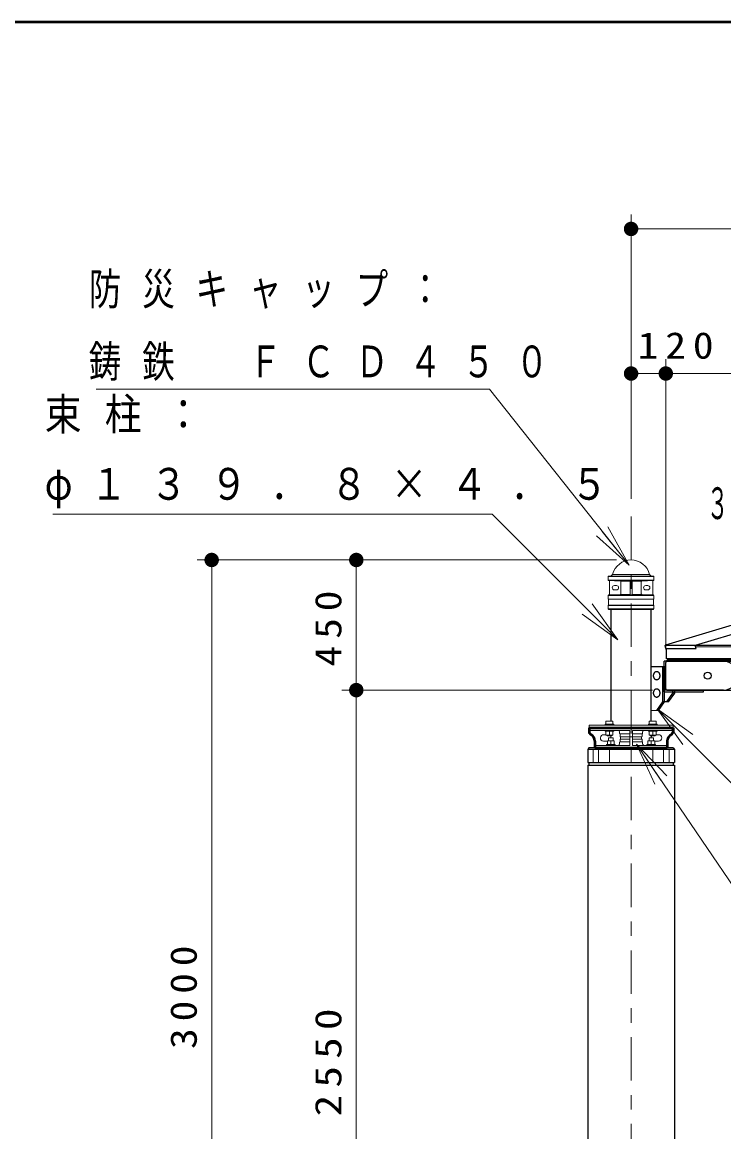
# Model space of a CAD drawing. Units: millimetres on the paper, scale 1:50. Extents: x -365 to 10, y -38 to 257.
# Drawn here: x -122.5 to -74, y 180.3 to 257 of the extents above; entities that cross this region are included whole.
import ezdxf
from ezdxf.enums import TextEntityAlignment as Align

# ---------------------------------------------------------------- set-up
doc = ezdxf.new("R2010")
doc.units = ezdxf.units.MM
doc.linetypes.add('USER2', pattern=[6, 3, -1, 1, -1])
doc.layers.add('LY_1', color=7, linetype='Continuous', lineweight=25)
doc.layers.add('LY_2', color=7, linetype='Continuous', lineweight=13)
doc.styles.add('ＭＳ ゴシック', font='')
doc.styles.get('ＭＳ ゴシック').set_extended_font_data('MS Gothic')

# ---------------------------------------------------------------- blocks, each defined once
blk = doc.blocks.new('filled_dot')
at = {"color": 0, "linetype": 'Continuous', "lineweight": -2, "const_width": 1.25}
blk.add_lwpolyline([(-0.625, 0, 1), (0.625, 0, 1)], format="xyb", close=True, dxfattribs=at)

msp = doc.modelspace()

# ---------------------------------------------------------------- linework, layer by layer
at = {"layer": 'LY_1', "lineweight": 13}
for p, q in [((-80.417, 224.035), (-80.417, 243.704)), ((-80.417, 242.704), (-15.617, 242.704)), ((-78.017, 213.614), (-78.017, 233.704)), ((-80.417, 232.704), (-74.13, 232.704)), ((-78.017, 232.704), (-18.017, 232.704)), ((-80.544, 219.443), (-82.41, 221.792)), ((-82.018, 222.103), (-80.544, 219.443)), ((-80.544, 219.443), (-82.801, 221.481)), ((-81.417, 219.811), (-110.417, 219.811)), ((-109.417, 159.811), (-109.417, 219.811)), ((-99.417, 210.811), (-99.417, 219.811)), ((-81.997, 218.673), (-81.977, 218.693)), ((-81.977, 218.693), (-78.857, 218.693)), ((-81.815, 218.693), (-81.697, 218.811)), ((-81.697, 218.811), (-79.137, 218.811)), ((-79.019, 218.693), (-79.137, 218.811)), ((-78.857, 218.693), (-78.837, 218.673)), ((-81.997, 218.673), (-81.997, 218.413)), ((-81.997, 218.673), (-78.837, 218.673)), ((-81.997, 218.413), (-78.837, 218.413)), ((-81.997, 218.413), (-81.977, 218.393)), ((-81.977, 218.393), (-81.156, 218.357)), ((-81.977, 218.393), (-78.857, 218.393)), ((-81.917, 218.389), (-81.917, 217.397)), ((-81.567, 218.043), (-81.427, 218.043)), ((-81.117, 218.356), (-80.487, 218.356)), ((-81.117, 218.317), (-81.117, 217.468)), ((-80.487, 218.353), (-80.487, 217.433)), ((-79.717, 218.356), (-80.347, 218.356)), ((-80.347, 218.353), (-80.347, 217.433)), ((-79.717, 218.317), (-79.717, 217.468)), ((-78.857, 218.393), (-79.679, 218.357)), ((-79.267, 218.043), (-79.407, 218.043)), ((-78.917, 218.389), (-78.917, 217.397)), ((-78.857, 218.393), (-78.837, 218.413)), ((-78.837, 218.673), (-78.837, 218.413)), ((-81.957, 217.393), (-81.997, 217.353)), ((-81.997, 217.353), (-78.837, 217.353)), ((-81.997, 217.353), (-81.997, 217.113)), ((-81.957, 217.393), (-81.156, 217.428)), ((-81.957, 217.393), (-78.877, 217.393)), ((-81.567, 217.743), (-81.427, 217.743)), ((-81.117, 217.43), (-80.487, 217.43)), ((-79.717, 217.43), (-80.347, 217.43)), ((-78.877, 217.393), (-79.679, 217.428)), ((-79.267, 217.743), (-79.407, 217.743)), ((-78.877, 217.393), (-78.837, 217.353)), ((-78.837, 217.353), (-78.837, 217.113)), ((-81.333, 214.295), (-83.454, 216.417)), ((-83.101, 216.77), (-81.333, 214.295)), ((-81.997, 217.113), (-78.837, 217.113)), ((-81.997, 217.113), (-81.977, 217.093)), ((-81.977, 216.693), (-81.997, 216.673)), ((-81.997, 216.673), (-78.837, 216.673)), ((-81.997, 216.673), (-81.997, 216.433)), ((-81.997, 216.433), (-78.837, 216.433)), ((-81.997, 216.433), (-81.957, 216.393)), ((-81.977, 217.093), (-78.857, 217.093)), ((-81.977, 217.093), (-81.977, 216.693)), ((-81.977, 216.693), (-78.857, 216.693)), ((-81.957, 216.393), (-78.877, 216.393)), ((-78.837, 216.433), (-78.877, 216.393)), ((-78.837, 217.113), (-78.857, 217.093)), ((-78.857, 217.093), (-78.857, 216.693)), ((-78.857, 216.693), (-78.837, 216.673)), ((-78.837, 216.673), (-78.837, 216.433)), ((-81.333, 214.295), (-83.808, 216.063)), ((-78.937, 210.811), (-100.417, 210.811)), ((-99.417, 159.811), (-99.417, 210.811)), ((-76.844, 207.043), (-78.612, 209.517)), ((-78.612, 209.517), (-76.137, 207.75)), ((-78.612, 209.517), (-76.49, 207.396)), ((-78.52, 209.411), (-79.019, 209.411)), ((-83.317, 208.391), (-83.317, 208.211)), ((-77.517, 208.391), (-83.317, 208.391)), ((-83.317, 208.031), (-80.507, 208.031)), ((-81.617, 208.455), (-82.217, 208.455)), ((-82.217, 208.455), (-82.217, 208.391)), ((-82.217, 207.967), (-82.217, 208.031)), ((-82.217, 207.967), (-81.617, 207.967)), ((-82.157, 208.655), (-82.157, 208.455)), ((-81.677, 208.655), (-82.157, 208.655)), ((-82.157, 207.707), (-82.157, 207.967)), ((-81.917, 207.707), (-81.917, 207.967)), ((-81.677, 208.655), (-81.677, 208.455)), ((-81.677, 207.707), (-81.677, 207.967)), ((-81.617, 208.455), (-81.617, 208.391)), ((-81.617, 207.967), (-81.617, 208.031)), ((-80.507, 208.031), (-80.507, 206.991)), ((-80.327, 208.031), (-80.327, 206.991)), ((-77.517, 208.031), (-80.327, 208.031)), ((-78.617, 208.455), (-79.217, 208.455)), ((-79.217, 208.455), (-79.217, 208.391)), ((-79.217, 207.967), (-79.217, 208.031)), ((-78.617, 207.967), (-79.217, 207.967)), ((-78.677, 208.655), (-79.157, 208.655)), ((-79.157, 208.655), (-79.157, 208.455)), ((-79.157, 207.707), (-79.157, 207.967)), ((-78.917, 207.707), (-78.917, 207.967)), ((-78.677, 208.655), (-78.677, 208.455)), ((-78.677, 207.707), (-78.677, 207.967)), ((-78.617, 208.455), (-78.617, 208.391)), ((-78.617, 207.967), (-78.617, 208.031)), ((-77.517, 208.391), (-77.517, 208.211)), ((-82.317, 207.731), (-82.157, 207.731)), ((-82.317, 207.291), (-82.057, 207.291)), ((-82.157, 207.707), (-81.677, 207.707)), ((-82.077, 207.655), (-82.077, 207.707)), ((-82.077, 207.655), (-81.757, 207.655)), ((-82.057, 207.315), (-81.577, 207.315)), ((-82.057, 207.315), (-82.057, 207.055)), ((-81.657, 207.511), (-81.977, 207.511)), ((-81.977, 207.511), (-81.977, 207.315)), ((-81.817, 207.315), (-81.817, 207.055)), ((-81.757, 207.655), (-81.757, 207.707)), ((-81.657, 207.511), (-81.657, 207.315)), ((-81.577, 207.315), (-81.577, 207.055)), ((-81.217, 207.931), (-81.217, 207.811)), ((-81.177, 207.791), (-81.217, 207.811)), ((-81.217, 207.211), (-81.177, 207.231)), ((-81.217, 207.211), (-81.217, 207.091)), ((-80.507, 207.791), (-81.177, 207.791)), ((-81.177, 207.791), (-81.177, 207.611)), ((-81.137, 207.591), (-81.177, 207.611)), ((-81.177, 207.411), (-81.137, 207.431)), ((-81.177, 207.411), (-81.177, 207.231)), ((-80.507, 207.231), (-81.177, 207.231)), ((-80.507, 207.591), (-81.137, 207.591)), ((-81.137, 207.591), (-81.137, 207.431)), ((-80.507, 207.431), (-81.137, 207.431)), ((-80.367, 207.591), (-80.467, 207.591)), ((-80.327, 207.791), (-79.657, 207.791)), ((-80.327, 207.591), (-79.697, 207.591)), ((-80.327, 207.431), (-79.697, 207.431)), ((-80.327, 207.231), (-79.657, 207.231)), ((-79.697, 207.591), (-79.657, 207.611)), ((-79.697, 207.591), (-79.697, 207.431)), ((-79.657, 207.411), (-79.697, 207.431)), ((-79.657, 207.791), (-79.617, 207.811)), ((-79.657, 207.791), (-79.657, 207.611)), ((-79.657, 207.411), (-79.657, 207.231)), ((-79.617, 207.211), (-79.657, 207.231)), ((-79.617, 207.931), (-79.617, 207.811)), ((-79.617, 207.211), (-79.617, 207.091)), ((-78.777, 207.315), (-79.257, 207.315)), ((-79.257, 207.315), (-79.257, 207.055)), ((-79.177, 207.511), (-79.177, 207.315)), ((-78.857, 207.511), (-79.177, 207.511)), ((-78.677, 207.707), (-79.157, 207.707)), ((-79.077, 207.655), (-79.077, 207.707)), ((-78.757, 207.655), (-79.077, 207.655)), ((-79.017, 207.315), (-79.017, 207.055)), ((-78.857, 207.511), (-78.857, 207.315)), ((-78.777, 207.315), (-78.777, 207.055)), ((-78.517, 207.291), (-78.777, 207.291)), ((-78.757, 207.655), (-78.757, 207.707)), ((-78.517, 207.731), (-78.677, 207.731)), ((-83.042, 206.712), (-83.042, 205.811)), ((-82.917, 206.991), (-80.507, 206.991)), ((-82.667, 206.712), (-82.667, 205.811)), ((-82.117, 207.055), (-81.517, 207.055)), ((-82.117, 207.055), (-82.117, 206.991)), ((-81.917, 206.712), (-81.917, 205.811)), ((-81.517, 207.055), (-81.517, 206.991)), ((-80.417, 206.712), (-80.417, 205.811)), ((-77.917, 206.991), (-80.327, 206.991)), ((-78.765, 204.314), (-80.04, 207.076)), ((-80.04, 207.076), (-77.939, 204.877)), ((-80.04, 207.076), (-78.352, 204.596)), ((-79.317, 207.055), (-79.317, 206.991)), ((-79.317, 207.055), (-78.717, 207.055)), ((-78.917, 206.712), (-78.917, 205.811)), ((-78.717, 207.055), (-78.717, 206.991)), ((-78.167, 206.712), (-78.167, 205.811)), ((-77.792, 206.712), (-77.792, 205.811))]:
    msp.add_line(p, q, dxfattribs=at)
at = {"layer": 'LY_1', "linetype": 'USER2', "lineweight": 13}
msp.add_line((-80.417, 159.811), (-80.417, 223.035), dxfattribs=at)
at = {"layer": 'LY_1', "color": 131}
for p, q in [((-50.689, 222.138), (-78.041, 213.932)), ((-48.523, 222.138), (-75.978, 213.901)), ((-78.003, 213.693), (-78.063, 213.892)), ((-78.003, 213.693), (-75.916, 213.693)), ((-75.916, 213.693), (-75.978, 213.901)), ((-78.017, 210.891), (-78.017, 212.731)), ((-77.937, 212.811), (-48.017, 212.811)), ((-77.917, 212.811), (-77.917, 212.875)), ((-48.017, 212.875), (-77.917, 212.875)), ((-77.037, 212.811), (-77.917, 212.811)), ((-77.837, 212.811), (-76.997, 212.811)), ((-76.981, 212.981), (-76.981, 212.931)), ((-78.018, 210.811), (-78.018, 212.411)), ((-77.402, 210.811), (-78.018, 210.811)), ((-77.937, 210.811), (-48.017, 210.811))]:
    msp.add_line(p, q, dxfattribs=at)
at = {"layer": 'LY_1'}
for p, q in [((-81.816, 216.393), (-81.816, 208.655)), ((-79.02, 208.655), (-79.02, 216.393)), ((-77.957, 212.981), (-77.957, 213.693)), ((-48.017, 212.981), (-77.957, 212.981)), ((-78.223, 210.011), (-78.223, 212.411)), ((-78.095, 210.011), (-78.095, 212.411)), ((-77.954, 210.011), (-77.53, 210.611)), ((-77.827, 210.011), (-77.402, 210.611)), ((-77.53, 210.611), (-77.53, 210.811)), ((-77.402, 210.611), (-77.53, 210.611)), ((-77.402, 210.611), (-77.402, 210.811)), ((-78.647, 209.411), (-78.223, 210.011)), ((-78.52, 209.411), (-78.095, 210.011)), ((-77.827, 210.011), (-78.223, 210.011))]:
    msp.add_line(p, q, dxfattribs=at)
at = {"layer": 'LY_1', "color": 4}
for p, q in [((-48.017, 213.901), (-78.017, 213.901)), ((-83.332, 206.812), (-83.418, 206.712)), ((-77.417, 206.712), (-83.417, 206.712)), ((-83.417, 206.711), (-83.417, 205.811)), ((-77.503, 206.811), (-83.332, 206.811)), ((-77.502, 206.812), (-77.417, 206.713)), ((-77.417, 206.711), (-77.417, 205.811)), ((-83.417, 205.811), (-77.417, 205.811)), ((-83.332, 205.811), (-83.332, 205.611)), ((-77.503, 205.811), (-77.503, 205.611)), ((-83.417, 205.611), (-83.417, 162.011)), ((-83.417, 205.611), (-77.417, 205.611)), ((-77.417, 205.611), (-77.417, 162.011))]:
    msp.add_line(p, q, dxfattribs=at)
at = {"layer": 'LY_1', "color": 4, "lineweight": 13}
msp.add_line((-75.95, 213.807), (-48.017, 213.807), dxfattribs=at)
at = {"layer": 'LY_1', "color": 40}
for p, q in [((-74.017, 212.811), (-78.137, 212.811)), ((-78.137, 210.691), (-78.137, 212.811)), ((-74.017, 210.811), (-78.137, 210.811)), ((-78.137, 210.691), (-75.417, 210.691)), ((-75.417, 210.691), (-75.417, 210.811))]:
    msp.add_line(p, q, dxfattribs=at)
at = {"layer": 'LY_1', "color": 2}
msp.add_line((-78.018, 212.411), (-79.019, 212.411), dxfattribs=at)
at = {"layer": 'LY_1', "color": 140, "lineweight": 50}
for p, q in [((-83.317, 208.211), (-83.317, 207.927)), ((-83.317, 208.211), (-77.517, 208.211)), ((-77.517, 208.211), (-77.517, 207.927)), ((-82.917, 207.271), (-82.917, 206.811)), ((-77.917, 207.271), (-77.917, 206.811)), ((-82.917, 206.811), (-77.917, 206.811))]:
    msp.add_line(p, q, dxfattribs=at)
at = {"layer": 'LY_1', "lineweight": 13}
for points in [[(-80.544, 219.443), (-90.212, 231.615), (-117.4, 231.615)], [(-81.333, 214.295), (-90.013, 222.976), (-120.389, 222.976)], [(-78.612, 209.517), (-68.811, 199.716), (-44.811, 199.716)], [(-80.04, 207.076), (-68.4, 189.974), (-41.112, 189.974)]]:
    msp.add_lwpolyline(points, dxfattribs=at)
at = {"layer": 'LY_1'}
for points in [[(-78.647, 212.111), (-78.628, 212.11), (-78.61, 212.107), (-78.592, 212.101), (-78.574, 212.093), (-78.557, 212.083), (-78.541, 212.071), (-78.525, 212.057), (-78.511, 212.041), (-78.497, 212.023), (-78.484, 212.004), (-78.473, 211.983), (-78.463, 211.961), (-78.455, 211.938), (-78.448, 211.914), (-78.442, 211.889), (-78.438, 211.863), (-78.436, 211.837), (-78.435, 211.811), (-78.436, 211.785), (-78.438, 211.759), (-78.442, 211.734), (-78.448, 211.709), (-78.455, 211.684), (-78.463, 211.661), (-78.473, 211.639), (-78.484, 211.618), (-78.497, 211.599), (-78.511, 211.581), (-78.525, 211.565), (-78.541, 211.551), (-78.557, 211.539), (-78.574, 211.529), (-78.592, 211.521), (-78.61, 211.516), (-78.628, 211.512), (-78.647, 211.511), (-78.665, 211.512), (-78.684, 211.516), (-78.702, 211.521), (-78.719, 211.529), (-78.737, 211.539), (-78.753, 211.551), (-78.769, 211.565), (-78.783, 211.581), (-78.797, 211.599), (-78.809, 211.618), (-78.821, 211.639), (-78.831, 211.661), (-78.839, 211.684), (-78.846, 211.709), (-78.852, 211.734), (-78.856, 211.759), (-78.858, 211.785), (-78.859, 211.811), (-78.858, 211.837), (-78.856, 211.863), (-78.852, 211.889), (-78.846, 211.914), (-78.839, 211.938), (-78.831, 211.961), (-78.821, 211.983), (-78.809, 212.004), (-78.797, 212.023), (-78.783, 212.041), (-78.769, 212.057), (-78.753, 212.071), (-78.737, 212.083), (-78.719, 212.093), (-78.702, 212.101), (-78.684, 212.107), (-78.665, 212.11)], [(-78.647, 210.911), (-78.628, 210.91), (-78.61, 210.907), (-78.592, 210.901), (-78.574, 210.893), (-78.557, 210.883), (-78.541, 210.871), (-78.525, 210.857), (-78.511, 210.841), (-78.497, 210.823), (-78.484, 210.804), (-78.473, 210.783), (-78.463, 210.761), (-78.455, 210.738), (-78.448, 210.714), (-78.442, 210.689), (-78.438, 210.663), (-78.436, 210.637), (-78.435, 210.611), (-78.436, 210.585), (-78.438, 210.559), (-78.442, 210.534), (-78.448, 210.509), (-78.455, 210.484), (-78.463, 210.461), (-78.473, 210.439), (-78.484, 210.418), (-78.497, 210.399), (-78.511, 210.381), (-78.525, 210.365), (-78.541, 210.351), (-78.557, 210.339), (-78.574, 210.329), (-78.592, 210.321), (-78.61, 210.316), (-78.628, 210.312), (-78.647, 210.311), (-78.665, 210.312), (-78.684, 210.316), (-78.702, 210.321), (-78.719, 210.329), (-78.737, 210.339), (-78.753, 210.351), (-78.769, 210.365), (-78.783, 210.381), (-78.797, 210.399), (-78.809, 210.418), (-78.821, 210.439), (-78.831, 210.461), (-78.839, 210.484), (-78.846, 210.509), (-78.852, 210.534), (-78.856, 210.559), (-78.858, 210.585), (-78.859, 210.611), (-78.858, 210.637), (-78.856, 210.663), (-78.852, 210.689), (-78.846, 210.714), (-78.839, 210.738), (-78.831, 210.761), (-78.821, 210.783), (-78.809, 210.804), (-78.797, 210.823), (-78.783, 210.841), (-78.769, 210.857), (-78.753, 210.871), (-78.737, 210.883), (-78.719, 210.893), (-78.702, 210.901), (-78.684, 210.907), (-78.665, 210.91)]]:
    msp.add_lwpolyline(points, close=True, dxfattribs=at)
at = {"layer": 'LY_1', "color": 40}
msp.add_circle((-75.117, 211.811), 0.24, dxfattribs=at)
at = {"layer": 'LY_1', "lineweight": 13}
for centre, radius, start, end in [((-80.417, 218.492), 1.319, 14.00253, 165.99746), ((-81.567, 217.893), 0.15, 90, 270), ((-81.427, 217.893), 0.15, 270, 90), ((-81.157, 218.317), 0.04, 0, 87.5), ((-80.527, 218.353), 0.04, 0, 90), ((-80.307, 218.353), 0.04, 90, 180), ((-79.677, 218.317), 0.04, 92.5, 180), ((-79.407, 217.893), 0.15, 90, 270), ((-79.267, 217.893), 0.15, 270, 90), ((-81.157, 217.468), 0.04, 272.5, 0), ((-80.527, 217.433), 0.04, 270, 0), ((-80.307, 217.433), 0.04, 180, 270), ((-79.677, 217.468), 0.04, 180, 267.5), ((-81.317, 207.931), 0.1, 0, 90), ((-79.517, 207.931), 0.1, 89.99999, 180), ((-82.317, 207.511), 0.22, 90.00001, 267.3386), ((-82.017, 207.511), 0.22, 0.00016, 40.88696), ((-78.817, 207.511), 0.22, 139.11303, 179.99984), ((-78.517, 207.511), 0.22, 270, 90), ((-81.317, 207.091), 0.1, 270, 0), ((-79.517, 207.091), 0.1, 179.99999, 270)]:
    msp.add_arc(centre, radius, start, end, dxfattribs=at)
at = {"layer": 'LY_1', "color": 131}
for centre, radius, start, end in [((-78.032, 213.901), 0.032, 106.69924, 196.69924), ((-77.937, 212.731), 0.08, 90, 180), ((-77.037, 212.931), 0.056, 270, 0), ((-77.937, 210.891), 0.08, 180, 270)]:
    msp.add_arc(centre, radius, start, end, dxfattribs=at)
at = {"layer": 'LY_1', "color": 40}
msp.add_arc((-74.017, 211.811), 1, 270, 90, dxfattribs=at)
at = {"layer": 'LY_1', "color": 140, "lineweight": 50}
for centre, radius, start, end in [((-83.117, 207.927), 0.2, 180, 242.74229), ((-83.455, 207.271), 0.538, 0, 62.74229), ((-77.379, 207.271), 0.538, 117.25771, 179.99999), ((-77.717, 207.927), 0.2, 297.25771, 0)]:
    msp.add_arc(centre, radius, start, end, dxfattribs=at)
at = {"layer": 'LY_2', "lineweight": 50}
msp.add_line((0, 257), (-365, 257), dxfattribs=at)

# ---------------------------------------------------------------- block references
at = {"layer": 'LY_1', "lineweight": 13, "xscale": 0.4, "yscale": 0.4}
for p in [(-80.417, 242.704), (-80.417, 232.704), (-78.017, 232.704)]:
    msp.add_blockref('filled_dot', p, dxfattribs=at)
for p, rotation in [((-78.017, 232.704), 180), ((-109.417, 219.811), 270), ((-99.417, 219.811), 270), ((-99.417, 210.811), 90), ((-99.417, 210.811), 270)]:
    msp.add_blockref('filled_dot', p, dxfattribs=dict(at, rotation=rotation))

# ---------------------------------------------------------------- texts
at = {"layer": 'LY_1', "style": 'ＭＳ ゴシック', "width": 0.5}
msp.add_text('３', height=2.199, dxfattribs=at).set_placement((-74.432, 223.736), align=Align.MIDDLE_CENTER)
at = {"layer": 'LY_1', "style": 'ＭＳ ゴシック'}
for s, insert, char_height, attachment_point in [('\\T1.64;\\W0.75;防災キャップ：', (-117.91, 238.415), 2.199, 4), ('\\T1.64;\\W0.75;鋳鉄\u3000ＦＣＤ４５０', (-117.91, 233.415), 2.199, 4), ('\\T1.33;\\W1.15;120', (-77.099, 233.704), 1.833, 8), ('\\T1.63;\\W0.85;束柱：', (-120.965, 229.776), 2.199, 4), ('\\T1.63;\\W0.85;φ１３９．８×４．５', (-120.965, 224.776), 2.199, 4)]:
    msp.add_mtext(s, dxfattribs=dict(at, insert=insert, char_height=char_height, attachment_point=attachment_point))
at = {"layer": 'LY_1', "char_height": 1.833, "attachment_point": 8, "rotation": 90, "style": 'ＭＳ ゴシック'}
for s, insert in [('\\T1.33;\\W1.15;450', (-100.417, 215.311)), ('\\T1.33;\\W1.15;3000', (-110.417, 189.811)), ('\\T1.33;\\W1.2;2550', (-100.417, 185.311))]:
    msp.add_mtext(s, dxfattribs=dict(at, insert=insert))

doc.saveas('drawing.dxf')
